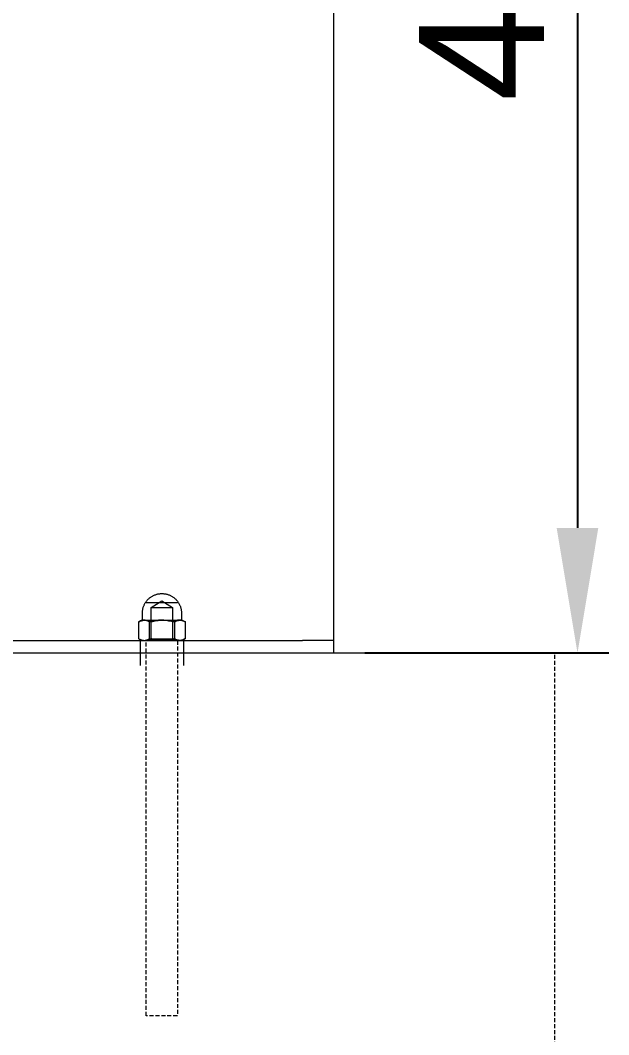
# Model space of a CAD drawing. Header units: millimetres. Extents: x -402 to 3954, y -41 to 3282.
# Drawn here: x 3623 to 3811.4, y 2354.9 to 2679.4 of the extents above; entities that cross this region are included whole.
import ezdxf

# ---------------------------------------------------------------- set-up
doc = ezdxf.new("R2010")
doc.units = ezdxf.units.MM
doc.linetypes.add('HIDDEN', pattern=[1.905, 1.27, -0.635])
for name, color, linetype, lineweight in [('ZANO_R', 7, 'Continuous', 0), ('ZANO_R_przerywana', 7, 'HIDDEN', 0), ('ZANO_W', 1, 'Continuous', 0)]:
    doc.layers.add(name, color=color, linetype=linetype, lineweight=lineweight)
doc.styles.add('Arial', font='arial.ttf')
doc.styles.get("Standard").update_dxf_attribs({"font": 'ARIALUNI.TTF'})
doc.dimstyles.new('pl i ang', dxfattribs={"dimtxt": 50, "dimasz": 50, "dimexe": 1.25, "dimexo": 0.625, "dimgap": 10, "dimtad": 1, "dimtoh": 1, "dimtxsty": 'Standard', "dimcen": 2.5, "dimclrd": 1, "dimclre": 1, "dimclrt": 1, "dimadec": 0, "dimazin": 0, "dimtfac": 1, "dimtmove": 0, "dimatfit": 3, "dimfxl": 1, "dimarcsym": 1})

# ---------------------------------------------------------------- blocks, each defined once
blk = doc.blocks.new('*D411')
at = {"layer": 'ZANO_W', "color": 1, "lineweight": -2}
for p, q in [((3728.33, 2923.04), (3811.37, 2923.04)), ((3801.37, 2883.04), (3801.37, 2517.04)), ((3733.33, 2477.04), (3811.37, 2477.04))]:
    blk.add_line(p, q, dxfattribs=at)
at = {"layer": 'ZANO_W', "color": 1}
for points in [[(3808.03, 2883.04), (3794.7, 2883.04), (3801.37, 2923.04)], [(3794.7, 2517.04), (3808.03, 2517.04), (3801.37, 2477.04)]]:
    blk.add_solid(points, dxfattribs=at)
at = {"layer": 'ZANO_W', "color": 1, "insert": (3770.94, 2700.04), "char_height": 40, "attachment_point": 5, "rotation": 90, "style": 'Arial'}
blk.add_mtext('446', dxfattribs=at)

msp = doc.modelspace()

# ---------------------------------------------------------------- linework, layer by layer
at = {"layer": 'ZANO_R'}
for p, q in [((3723.33, 2481.04), (3723.33, 2875.04)), ((3664.9, 2495.02), (3665.08, 2495.13)), ((3665.08, 2495.13), (3665.27, 2495.24)), ((3665.27, 2495.24), (3665.46, 2495.34)), ((3665.46, 2495.34), (3665.65, 2495.44)), ((3665.65, 2495.44), (3665.84, 2495.52)), ((3665.84, 2495.52), (3666.04, 2495.61)), ((3666.04, 2495.61), (3666.24, 2495.68)), ((3666.24, 2495.68), (3666.44, 2495.75)), ((3666.44, 2495.75), (3666.65, 2495.81)), ((3666.65, 2495.81), (3666.85, 2495.86)), ((3666.85, 2495.86), (3667.06, 2495.91)), ((3667.06, 2495.91), (3667.27, 2495.95)), ((3667.27, 2495.95), (3667.48, 2495.98)), ((3667.48, 2495.98), (3667.69, 2496.01)), ((3667.69, 2496.01), (3667.91, 2496.03)), ((3667.91, 2496.03), (3668.12, 2496.04)), ((3668.12, 2496.04), (3668.33, 2496.04)), ((3668.33, 2496.04), (3668.55, 2496.04)), ((3668.55, 2496.04), (3668.76, 2496.03)), ((3668.76, 2496.03), (3668.97, 2496.01)), ((3668.97, 2496.01), (3669.18, 2495.98)), ((3669.18, 2495.98), (3669.39, 2495.95)), ((3669.39, 2495.95), (3669.6, 2495.91)), ((3669.6, 2495.91), (3669.81, 2495.86)), ((3669.81, 2495.86), (3670.02, 2495.81)), ((3670.02, 2495.81), (3670.22, 2495.75)), ((3670.22, 2495.75), (3670.43, 2495.68)), ((3670.43, 2495.68), (3670.62, 2495.61)), ((3670.62, 2495.61), (3670.82, 2495.52)), ((3670.82, 2495.52), (3671.02, 2495.44)), ((3671.02, 2495.44), (3671.21, 2495.34)), ((3671.21, 2495.34), (3671.4, 2495.24)), ((3671.4, 2495.24), (3671.58, 2495.13)), ((3671.58, 2495.13), (3671.76, 2495.02)), ((3662.37, 2491.68), (3662.44, 2491.88)), ((3662.44, 2491.88), (3662.52, 2492.08)), ((3662.52, 2492.08), (3662.6, 2492.28)), ((3662.6, 2492.28), (3662.69, 2492.48)), ((3662.69, 2492.48), (3662.78, 2492.67)), ((3662.78, 2492.67), (3662.88, 2492.85)), ((3662.88, 2492.85), (3662.99, 2493.04)), ((3662.99, 2493.04), (3663.11, 2493.22)), ((3663.11, 2493.22), (3663.23, 2493.4)), ((3663.23, 2493.4), (3663.35, 2493.57)), ((3663.33, 2493.21), (3673.33, 2493.21)), ((3663.35, 2493.57), (3663.48, 2493.74)), ((3663.48, 2493.74), (3663.62, 2493.9)), ((3663.62, 2493.9), (3663.76, 2494.06)), ((3663.76, 2494.06), (3663.91, 2494.21)), ((3663.91, 2494.21), (3664.07, 2494.36)), ((3664.07, 2494.36), (3664.22, 2494.5)), ((3664.22, 2494.5), (3664.39, 2494.64)), ((3664.39, 2494.64), (3664.56, 2494.77)), ((3664.56, 2494.77), (3664.73, 2494.9)), ((3664.73, 2494.9), (3664.9, 2495.02)), ((3664.93, 2491.64), (3668.33, 2493.68)), ((3668.33, 2493.68), (3671.73, 2491.64)), ((3671.76, 2495.02), (3671.94, 2494.9)), ((3671.94, 2494.9), (3672.11, 2494.77)), ((3672.11, 2494.77), (3672.28, 2494.64)), ((3672.28, 2494.64), (3672.44, 2494.5)), ((3672.44, 2494.5), (3672.6, 2494.36)), ((3672.6, 2494.36), (3672.75, 2494.21)), ((3672.75, 2494.21), (3672.9, 2494.06)), ((3672.9, 2494.06), (3673.04, 2493.9)), ((3673.04, 2493.9), (3673.18, 2493.74)), ((3673.18, 2493.74), (3673.31, 2493.57)), ((3673.31, 2493.57), (3673.44, 2493.4)), ((3673.44, 2493.4), (3673.56, 2493.22)), ((3673.56, 2493.22), (3673.67, 2493.04)), ((3673.67, 2493.04), (3673.78, 2492.85)), ((3673.78, 2492.85), (3673.88, 2492.67)), ((3673.88, 2492.67), (3673.98, 2492.48)), ((3673.98, 2492.48), (3674.06, 2492.28)), ((3674.06, 2492.28), (3674.15, 2492.08)), ((3674.15, 2492.08), (3674.22, 2491.88)), ((3674.22, 2491.88), (3674.29, 2491.68)), ((3662.08, 2489.79), (3662.09, 2490)), ((3662.08, 2487.66), (3662.08, 2489.79)), ((3662.09, 2490), (3662.1, 2490.22)), ((3662.1, 2490.22), (3662.11, 2490.43)), ((3662.11, 2490.43), (3662.14, 2490.64)), ((3662.14, 2490.64), (3662.17, 2490.85)), ((3662.17, 2490.85), (3662.21, 2491.06)), ((3662.21, 2491.06), (3662.26, 2491.27)), ((3662.26, 2491.27), (3662.31, 2491.48)), ((3662.31, 2491.48), (3662.37, 2491.68)), ((3664.93, 2491.64), (3664.93, 2491.64)), ((3664.93, 2481.49), (3664.93, 2491.64)), ((3664.93, 2491.64), (3671.21, 2491.64)), ((3671.21, 2491.64), (3671.73, 2491.64)), ((3671.73, 2491.64), (3671.73, 2481.49)), ((3674.29, 2491.68), (3674.35, 2491.48)), ((3674.35, 2491.48), (3674.4, 2491.27)), ((3674.4, 2491.27), (3674.45, 2491.06)), ((3674.45, 2491.06), (3674.49, 2490.85)), ((3674.49, 2490.85), (3674.52, 2490.64)), ((3674.52, 2490.64), (3674.55, 2490.43)), ((3674.55, 2490.43), (3674.57, 2490.22)), ((3674.57, 2490.22), (3674.58, 2490)), ((3674.58, 2490), (3674.58, 2489.79)), ((3674.58, 2489.79), (3674.58, 2487.66)), ((3660.83, 2486.96), (3660.96, 2487.03)), ((3660.92, 2487.02), (3660.83, 2486.96)), ((3660.83, 2486.96), (3660.83, 2481.62)), ((3661.02, 2487.08), (3660.92, 2487.02)), ((3660.96, 2487.03), (3661.09, 2487.1)), ((3661.11, 2487.13), (3661.02, 2487.08)), ((3661.05, 2487.09), (3661.83, 2487.54)), ((3661.09, 2487.1), (3661.22, 2487.16)), ((3661.21, 2487.18), (3661.11, 2487.13)), ((3661.31, 2487.23), (3661.21, 2487.18)), ((3661.22, 2487.16), (3661.36, 2487.22)), ((3661.41, 2487.28), (3661.31, 2487.23)), ((3661.36, 2487.22), (3661.49, 2487.28)), ((3661.51, 2487.32), (3661.41, 2487.28)), ((3661.49, 2487.28), (3661.63, 2487.32)), ((3661.61, 2487.36), (3661.51, 2487.32)), ((3661.72, 2487.39), (3661.61, 2487.36)), ((3661.63, 2487.32), (3661.77, 2487.37)), ((3661.82, 2487.42), (3661.72, 2487.39)), ((3661.77, 2487.37), (3661.91, 2487.41)), ((3661.93, 2487.45), (3661.82, 2487.42)), ((3661.83, 2487.54), (3661.83, 2487.54)), ((3661.83, 2487.54), (3661.83, 2487.54)), ((3661.83, 2487.54), (3661.83, 2487.54)), ((3661.83, 2487.54), (3661.83, 2487.54)), ((3661.83, 2487.54), (3661.83, 2487.54)), ((3661.83, 2487.54), (3661.84, 2487.54)), ((3661.84, 2487.54), (3661.87, 2487.54)), ((3661.87, 2487.54), (3662.01, 2487.54)), ((3661.91, 2487.41), (3662.05, 2487.44)), ((3662.03, 2487.47), (3661.93, 2487.45)), ((3661.97, 2487.54), (3661.98, 2487.54)), ((3661.98, 2487.54), (3661.98, 2487.54)), ((3661.98, 2487.54), (3661.98, 2487.54)), ((3661.98, 2487.54), (3661.99, 2487.54)), ((3661.99, 2487.54), (3661.99, 2487.55)), ((3661.99, 2487.55), (3662, 2487.55)), ((3662, 2487.55), (3662, 2487.55)), ((3662, 2487.55), (3662, 2487.55)), ((3662, 2487.55), (3662.01, 2487.55)), ((3662.01, 2487.55), (3662.01, 2487.55)), ((3662.01, 2487.55), (3662.02, 2487.55)), ((3662.01, 2487.54), (3662.53, 2487.54)), ((3662.02, 2487.55), (3662.02, 2487.56)), ((3662.02, 2487.56), (3662.02, 2487.56)), ((3662.02, 2487.56), (3662.03, 2487.56)), ((3662.03, 2487.56), (3662.04, 2487.57)), ((3662.03, 2487.56), (3662.03, 2487.56)), ((3662.03, 2487.56), (3662.03, 2487.56)), ((3662.14, 2487.5), (3662.03, 2487.47)), ((3662.04, 2487.57), (3662.05, 2487.58)), ((3662.04, 2487.57), (3662.04, 2487.57)), ((3662.04, 2487.57), (3662.04, 2487.57)), ((3662.05, 2487.58), (3662.06, 2487.59)), ((3662.05, 2487.58), (3662.05, 2487.58)), ((3662.05, 2487.58), (3662.05, 2487.58)), ((3662.05, 2487.58), (3662.05, 2487.58)), ((3662.05, 2487.44), (3662.2, 2487.47)), ((3662.06, 2487.59), (3662.06, 2487.6)), ((3662.06, 2487.6), (3662.07, 2487.6)), ((3662.06, 2487.59), (3662.06, 2487.59)), ((3662.06, 2487.59), (3662.06, 2487.59)), ((3662.07, 2487.61), (3662.07, 2487.62)), ((3662.07, 2487.62), (3662.07, 2487.62)), ((3662.07, 2487.62), (3662.08, 2487.62)), ((3662.07, 2487.6), (3662.07, 2487.61)), ((3662.07, 2487.61), (3662.07, 2487.61)), ((3662.07, 2487.61), (3662.07, 2487.61)), ((3662.08, 2487.65), (3662.08, 2487.66)), ((3662.08, 2487.66), (3662.08, 2487.66)), ((3662.08, 2487.64), (3662.08, 2487.65)), ((3662.08, 2487.65), (3662.08, 2487.65)), ((3662.08, 2487.63), (3662.08, 2487.64)), ((3662.08, 2487.64), (3662.08, 2487.64)), ((3662.08, 2487.64), (3662.08, 2487.64)), ((3662.08, 2487.62), (3662.08, 2487.63)), ((3662.08, 2487.63), (3662.08, 2487.63)), ((3662.25, 2487.51), (3662.14, 2487.5)), ((3662.2, 2487.47), (3662.34, 2487.5)), ((3662.36, 2487.53), (3662.25, 2487.51)), ((3662.34, 2487.5), (3662.49, 2487.52)), ((3662.47, 2487.54), (3662.36, 2487.53)), ((3662.58, 2487.54), (3662.47, 2487.54)), ((3662.49, 2487.52), (3662.63, 2487.53)), ((3662.69, 2487.54), (3662.58, 2487.54)), ((3662.63, 2487.53), (3662.78, 2487.54)), ((3662.63, 2487.54), (3667.94, 2487.54)), ((3662.8, 2487.53), (3662.69, 2487.54)), ((3662.91, 2487.51), (3662.8, 2487.53)), ((3662.89, 2487.54), (3663.04, 2487.53)), ((3663.01, 2487.5), (3662.91, 2487.51)), ((3663.12, 2487.47), (3663.01, 2487.5)), ((3663.04, 2487.53), (3663.18, 2487.52)), ((3663.23, 2487.45), (3663.12, 2487.47)), ((3663.18, 2487.52), (3663.33, 2487.5)), ((3663.33, 2487.42), (3663.23, 2487.45)), ((3663.33, 2487.5), (3663.47, 2487.47)), ((3663.44, 2487.39), (3663.33, 2487.42)), ((3663.54, 2487.36), (3663.44, 2487.39)), ((3663.47, 2487.47), (3663.62, 2487.44)), ((3663.65, 2487.32), (3663.54, 2487.36)), ((3663.62, 2487.44), (3663.76, 2487.41)), ((3663.75, 2487.28), (3663.65, 2487.32)), ((3663.85, 2487.23), (3663.75, 2487.28)), ((3663.76, 2487.41), (3663.9, 2487.37)), ((3663.95, 2487.18), (3663.85, 2487.23)), ((3663.9, 2487.37), (3664.04, 2487.33)), ((3664.04, 2487.13), (3663.95, 2487.18)), ((3664.04, 2487.33), (3664.18, 2487.28)), ((3664.14, 2487.08), (3664.04, 2487.13)), ((3664.23, 2487.02), (3664.14, 2487.08)), ((3664.18, 2487.28), (3664.32, 2487.22)), ((3664.32, 2486.96), (3664.23, 2487.02)), ((3664.32, 2487.22), (3664.45, 2487.16)), ((3664.73, 2487.08), (3664.32, 2486.96)), ((3664.32, 2481.62), (3664.32, 2486.96)), ((3664.45, 2487.16), (3664.58, 2487.1)), ((3664.58, 2487.1), (3664.71, 2487.03)), ((3664.71, 2487.03), (3664.84, 2486.96)), ((3665.14, 2487.18), (3664.73, 2487.08)), ((3664.84, 2486.96), (3665.29, 2487.09)), ((3664.84, 2481.62), (3664.84, 2486.96)), ((3665.55, 2487.27), (3665.14, 2487.18)), ((3665.29, 2487.09), (3665.73, 2487.2)), ((3665.97, 2487.35), (3665.55, 2487.27)), ((3665.73, 2487.2), (3666.19, 2487.3)), ((3666.39, 2487.42), (3665.97, 2487.35)), ((3666.19, 2487.3), (3666.64, 2487.38)), ((3666.81, 2487.47), (3666.39, 2487.42)), ((3666.64, 2487.38), (3667.1, 2487.44)), ((3667.23, 2487.51), (3666.81, 2487.47)), ((3667.1, 2487.44), (3667.56, 2487.49)), ((3667.65, 2487.53), (3667.23, 2487.51)), ((3667.56, 2487.49), (3668.02, 2487.52)), ((3668.07, 2487.54), (3667.65, 2487.53)), ((3668.02, 2487.52), (3668.48, 2487.54)), ((3668.5, 2487.53), (3668.07, 2487.54)), ((3668.17, 2487.54), (3673.77, 2487.54)), ((3668.92, 2487.51), (3668.5, 2487.53)), ((3668.69, 2487.54), (3669.16, 2487.52)), ((3668.72, 2487.54), (3668.83, 2487.54)), ((3669.34, 2487.47), (3668.92, 2487.51)), ((3669.16, 2487.52), (3669.62, 2487.49)), ((3669.76, 2487.42), (3669.34, 2487.47)), ((3669.62, 2487.49), (3670.08, 2487.44)), ((3670.18, 2487.35), (3669.76, 2487.42)), ((3670.08, 2487.44), (3670.54, 2487.38)), ((3670.59, 2487.27), (3670.18, 2487.35)), ((3670.54, 2487.38), (3670.99, 2487.3)), ((3671.01, 2487.18), (3670.59, 2487.27)), ((3670.99, 2487.3), (3671.45, 2487.2)), ((3671.42, 2487.08), (3671.01, 2487.18)), ((3671.82, 2486.96), (3671.42, 2487.08)), ((3671.45, 2487.2), (3671.9, 2487.09)), ((3671.94, 2487.03), (3671.82, 2486.96)), ((3671.82, 2481.62), (3671.82, 2486.96)), ((3671.9, 2487.09), (3672.34, 2486.96)), ((3672.07, 2487.1), (3671.94, 2487.03)), ((3672.2, 2487.16), (3672.07, 2487.1)), ((3672.32, 2487.21), (3672.2, 2487.16)), ((3672.45, 2487.27), (3672.32, 2487.21)), ((3672.34, 2486.96), (3672.44, 2487.02)), ((3672.34, 2486.96), (3672.34, 2481.62)), ((3672.44, 2487.02), (3672.53, 2487.08)), ((3672.59, 2487.31), (3672.45, 2487.27)), ((3672.53, 2487.08), (3672.63, 2487.14)), ((3672.72, 2487.36), (3672.59, 2487.31)), ((3672.63, 2487.14), (3672.73, 2487.19)), ((3672.86, 2487.4), (3672.72, 2487.36)), ((3672.73, 2487.19), (3672.83, 2487.24)), ((3672.83, 2487.24), (3672.94, 2487.29)), ((3672.99, 2487.43), (3672.86, 2487.4)), ((3672.94, 2487.29), (3673.04, 2487.33)), ((3673.13, 2487.46), (3672.99, 2487.43)), ((3673.04, 2487.33), (3673.15, 2487.37)), ((3673.27, 2487.49), (3673.13, 2487.46)), ((3673.15, 2487.37), (3673.26, 2487.4)), ((3673.26, 2487.4), (3673.37, 2487.43)), ((3673.41, 2487.51), (3673.27, 2487.49)), ((3673.37, 2487.43), (3673.48, 2487.46)), ((3673.55, 2487.52), (3673.41, 2487.51)), ((3673.48, 2487.46), (3673.59, 2487.48)), ((3673.69, 2487.53), (3673.55, 2487.52)), ((3673.59, 2487.48), (3673.7, 2487.5)), ((3673.83, 2487.54), (3673.69, 2487.53)), ((3673.7, 2487.5), (3673.81, 2487.52)), ((3673.81, 2487.52), (3673.93, 2487.53)), ((3673.97, 2487.53), (3673.83, 2487.54)), ((3673.88, 2487.54), (3674.83, 2487.54)), ((3673.93, 2487.53), (3674.04, 2487.54)), ((3674.11, 2487.52), (3673.97, 2487.53)), ((3674.25, 2487.51), (3674.11, 2487.52)), ((3674.13, 2487.54), (3674.24, 2487.53)), ((3674.24, 2487.53), (3674.34, 2487.52)), ((3674.39, 2487.49), (3674.25, 2487.51)), ((3674.34, 2487.52), (3674.45, 2487.51)), ((3674.52, 2487.46), (3674.39, 2487.49)), ((3674.45, 2487.51), (3674.55, 2487.49)), ((3674.66, 2487.43), (3674.52, 2487.46)), ((3674.55, 2487.49), (3674.65, 2487.47)), ((3674.58, 2487.66), (3674.58, 2487.66)), ((3674.58, 2487.66), (3674.58, 2487.65)), ((3674.58, 2487.65), (3674.58, 2487.65)), ((3674.58, 2487.65), (3674.58, 2487.64)), ((3674.58, 2487.64), (3674.58, 2487.64)), ((3674.58, 2487.64), (3674.58, 2487.64)), ((3674.58, 2487.64), (3674.59, 2487.63)), ((3674.59, 2487.63), (3674.59, 2487.63)), ((3674.59, 2487.63), (3674.59, 2487.62)), ((3674.59, 2487.62), (3674.59, 2487.62)), ((3674.59, 2487.62), (3674.59, 2487.62)), ((3674.59, 2487.62), (3674.59, 2487.61)), ((3674.59, 2487.61), (3674.59, 2487.61)), ((3674.59, 2487.61), (3674.6, 2487.61)), ((3674.6, 2487.61), (3674.6, 2487.6)), ((3674.6, 2487.6), (3674.6, 2487.6)), ((3674.6, 2487.6), (3674.6, 2487.59)), ((3674.6, 2487.59), (3674.6, 2487.59)), ((3674.6, 2487.59), (3674.61, 2487.59)), ((3674.61, 2487.59), (3674.61, 2487.58)), ((3674.61, 2487.58), (3674.61, 2487.58)), ((3674.61, 2487.58), (3674.62, 2487.58)), ((3674.62, 2487.58), (3674.62, 2487.58)), ((3674.62, 2487.58), (3674.62, 2487.57)), ((3674.62, 2487.57), (3674.62, 2487.57)), ((3674.62, 2487.57), (3674.63, 2487.57)), ((3674.63, 2487.57), (3674.63, 2487.56)), ((3674.63, 2487.56), (3674.63, 2487.56)), ((3674.63, 2487.56), (3674.64, 2487.56)), ((3674.64, 2487.56), (3674.64, 2487.56)), ((3674.64, 2487.56), (3674.65, 2487.56)), ((3674.65, 2487.56), (3674.65, 2487.55)), ((3674.65, 2487.55), (3674.65, 2487.55)), ((3674.65, 2487.55), (3674.66, 2487.55)), ((3674.65, 2487.47), (3674.75, 2487.45)), ((3674.66, 2487.55), (3674.66, 2487.55)), ((3674.66, 2487.55), (3674.66, 2487.55)), ((3674.66, 2487.55), (3674.67, 2487.55)), ((3674.8, 2487.4), (3674.66, 2487.43)), ((3674.67, 2487.55), (3674.69, 2487.54)), ((3674.67, 2487.55), (3674.67, 2487.55)), ((3674.67, 2487.55), (3674.68, 2487.54)), ((3674.68, 2487.54), (3674.68, 2487.54)), ((3674.68, 2487.54), (3674.68, 2487.54)), ((3674.75, 2487.45), (3674.85, 2487.42)), ((3674.93, 2487.36), (3674.8, 2487.4)), ((3674.83, 2487.54), (3675.67, 2487.06)), ((3674.85, 2487.42), (3674.95, 2487.39)), ((3675.07, 2487.31), (3674.93, 2487.36)), ((3674.95, 2487.39), (3675.05, 2487.36)), ((3675.05, 2487.36), (3675.15, 2487.32)), ((3675.2, 2487.27), (3675.07, 2487.31)), ((3675.15, 2487.32), (3675.25, 2487.28)), ((3675.33, 2487.21), (3675.2, 2487.27)), ((3675.25, 2487.28), (3675.34, 2487.24)), ((3675.46, 2487.16), (3675.33, 2487.21)), ((3675.34, 2487.24), (3675.44, 2487.19)), ((3675.44, 2487.19), (3675.53, 2487.14)), ((3675.58, 2487.1), (3675.46, 2487.16)), ((3675.53, 2487.14), (3675.62, 2487.09)), ((3675.71, 2487.03), (3675.58, 2487.1)), ((3675.67, 2487.06), (3675.83, 2486.96)), ((3675.83, 2486.96), (3675.71, 2487.03)), ((3675.83, 2481.62), (3675.83, 2486.96)), ((3283.33, 2481.04), (3713.33, 2481.04)), ((3660.83, 2481.62), (3660.96, 2481.55)), ((3660.83, 2481.62), (3660.93, 2481.56)), ((3660.93, 2481.56), (3661.02, 2481.5)), ((3660.96, 2481.55), (3661.09, 2481.48)), ((3661.02, 2481.5), (3661.12, 2481.44)), ((3661.83, 2481.04), (3661.05, 2481.49)), ((3661.09, 2481.48), (3661.22, 2481.42)), ((3661.12, 2481.44), (3661.22, 2481.39)), ((3661.22, 2481.42), (3661.36, 2481.36)), ((3661.22, 2481.39), (3661.33, 2481.34)), ((3661.33, 2481.34), (3661.43, 2481.3)), ((3661.33, 2481.04), (3661.33, 2473.04)), ((3661.36, 2481.36), (3661.49, 2481.31)), ((3661.43, 2481.3), (3661.54, 2481.25)), ((3661.49, 2481.31), (3661.63, 2481.26)), ((3661.54, 2481.25), (3661.64, 2481.22)), ((3661.63, 2481.26), (3661.77, 2481.21)), ((3661.64, 2481.22), (3661.75, 2481.18)), ((3661.75, 2481.18), (3661.86, 2481.15)), ((3661.77, 2481.21), (3661.91, 2481.17)), ((3661.86, 2481.15), (3661.97, 2481.12)), ((3661.91, 2481.17), (3662.05, 2481.14)), ((3661.97, 2481.12), (3662.08, 2481.1)), ((3662.05, 2481.14), (3662.2, 2481.11)), ((3662.08, 2481.1), (3662.19, 2481.08)), ((3662.19, 2481.08), (3662.31, 2481.06)), ((3662.2, 2481.11), (3662.34, 2481.09)), ((3662.31, 2481.06), (3662.42, 2481.05)), ((3662.34, 2481.09), (3662.49, 2481.07)), ((3662.42, 2481.05), (3662.53, 2481.04)), ((3662.47, 2481.04), (3662.53, 2481.04)), ((3662.49, 2481.07), (3662.63, 2481.05)), ((3662.63, 2481.05), (3662.78, 2481.04)), ((3662.63, 2481.04), (3662.74, 2481.05)), ((3662.63, 2481.04), (3662.69, 2481.04)), ((3662.74, 2481.05), (3662.85, 2481.06)), ((3662.85, 2481.06), (3662.96, 2481.08)), ((3662.89, 2481.04), (3663.04, 2481.05)), ((3662.89, 2481.04), (3662.96, 2481.04)), ((3662.96, 2481.08), (3663.08, 2481.1)), ((3663.04, 2481.05), (3663.18, 2481.07)), ((3663.08, 2481.1), (3663.19, 2481.12)), ((3663.18, 2481.07), (3663.33, 2481.09)), ((3663.19, 2481.12), (3663.3, 2481.15)), ((3663.3, 2481.15), (3663.41, 2481.18)), ((3663.33, 2481.09), (3663.47, 2481.11)), ((3673.23, 2480.97), (3663.33, 2480.97)), ((3663.41, 2481.18), (3663.51, 2481.22)), ((3663.47, 2481.11), (3663.62, 2481.14)), ((3663.51, 2481.22), (3663.62, 2481.26)), ((3663.62, 2481.26), (3663.73, 2481.3)), ((3663.62, 2481.14), (3663.76, 2481.17)), ((3663.73, 2481.3), (3663.83, 2481.34)), ((3663.76, 2481.17), (3663.9, 2481.21)), ((3663.83, 2481.34), (3663.93, 2481.39)), ((3663.9, 2481.21), (3664.04, 2481.26)), ((3663.93, 2481.39), (3664.03, 2481.44)), ((3664.03, 2481.44), (3664.13, 2481.5)), ((3664.04, 2481.26), (3664.18, 2481.31)), ((3664.13, 2481.5), (3664.23, 2481.56)), ((3664.18, 2481.31), (3664.32, 2481.36)), ((3664.23, 2481.56), (3664.32, 2481.62)), ((3664.32, 2481.62), (3664.77, 2481.49)), ((3664.32, 2481.36), (3664.45, 2481.42)), ((3664.33, 2481.07), (3664.93, 2481.49)), ((3664.33, 2481.04), (3664.33, 2481.07)), ((3671.71, 2481.07), (3664.33, 2481.07)), ((3664.45, 2481.42), (3664.58, 2481.48)), ((3664.58, 2481.48), (3664.71, 2481.55)), ((3664.71, 2481.55), (3664.84, 2481.62)), ((3664.77, 2481.49), (3665.22, 2481.38)), ((3665.29, 2481.49), (3664.84, 2481.62)), ((3671.21, 2481.49), (3664.93, 2481.49)), ((3665.22, 2481.38), (3665.68, 2481.29)), ((3665.74, 2481.38), (3665.29, 2481.49)), ((3665.68, 2481.29), (3666.13, 2481.2)), ((3666.19, 2481.29), (3665.74, 2481.38)), ((3666.13, 2481.2), (3666.6, 2481.14)), ((3666.65, 2481.21), (3666.19, 2481.29)), ((3666.6, 2481.14), (3667.06, 2481.09)), ((3667.11, 2481.14), (3666.65, 2481.21)), ((3667.06, 2481.09), (3667.52, 2481.06)), ((3667.57, 2481.09), (3667.11, 2481.14)), ((3667.52, 2481.06), (3667.99, 2481.04)), ((3668.03, 2481.06), (3667.57, 2481.09)), ((3667.83, 2481.04), (3667.96, 2481.04)), ((3667.88, 2481.06), (3667.86, 2481.07)), ((3668.5, 2481.04), (3668.03, 2481.06)), ((3668.09, 2481.04), (3668.51, 2481.05)), ((3668.17, 2481.04), (3668.31, 2481.04)), ((3668.47, 2481.04), (3668.35, 2481.04)), ((3668.51, 2481.05), (3668.93, 2481.08)), ((3669.16, 2481.06), (3668.7, 2481.04)), ((3668.93, 2481.08), (3669.35, 2481.12)), ((3669.62, 2481.09), (3669.16, 2481.06)), ((3669.35, 2481.12), (3669.77, 2481.17)), ((3670.08, 2481.14), (3669.62, 2481.09)), ((3669.77, 2481.17), (3670.18, 2481.23)), ((3670.54, 2481.21), (3670.08, 2481.14)), ((3670.18, 2481.23), (3670.6, 2481.31)), ((3671, 2481.29), (3670.54, 2481.21)), ((3670.6, 2481.31), (3671.01, 2481.4)), ((3671.45, 2481.38), (3671, 2481.29)), ((3671.01, 2481.4), (3671.42, 2481.51)), ((3671.6, 2481.49), (3671.21, 2481.49)), ((3671.42, 2481.51), (3671.82, 2481.62)), ((3671.9, 2481.5), (3671.45, 2481.38)), ((3671.7, 2481.49), (3671.6, 2481.49)), ((3671.73, 2481.49), (3671.7, 2481.49)), ((3672.17, 2481.07), (3671.71, 2481.07)), ((3671.73, 2481.49), (3672.33, 2481.07)), ((3671.73, 2481.49), (3671.73, 2481.49)), ((3671.73, 2481.49), (3671.73, 2481.49)), ((3671.73, 2481.49), (3671.73, 2481.49)), ((3671.73, 2481.49), (3671.73, 2481.49)), ((3671.73, 2481.49), (3671.73, 2481.49)), ((3671.73, 2481.49), (3671.73, 2481.49)), ((3671.82, 2481.62), (3671.95, 2481.55)), ((3672.34, 2481.62), (3671.9, 2481.5)), ((3671.95, 2481.55), (3672.08, 2481.48)), ((3672.08, 2481.48), (3672.21, 2481.42)), ((3672.29, 2481.07), (3672.17, 2481.07)), ((3672.21, 2481.42), (3672.35, 2481.36)), ((3672.32, 2481.07), (3672.29, 2481.07)), ((3672.33, 2481.07), (3672.32, 2481.07)), ((3672.33, 2481.07), (3672.33, 2481.04)), ((3672.33, 2481.07), (3672.33, 2481.07)), ((3672.33, 2481.07), (3672.33, 2481.07)), ((3672.33, 2481.07), (3672.33, 2481.07)), ((3672.33, 2481.07), (3672.33, 2481.07)), ((3672.33, 2481.07), (3672.33, 2481.07)), ((3672.44, 2481.56), (3672.34, 2481.62)), ((3672.35, 2481.36), (3672.48, 2481.31)), ((3672.53, 2481.5), (3672.44, 2481.56)), ((3672.48, 2481.31), (3672.62, 2481.26)), ((3672.63, 2481.44), (3672.53, 2481.5)), ((3672.62, 2481.26), (3672.76, 2481.21)), ((3672.73, 2481.39), (3672.63, 2481.44)), ((3672.83, 2481.34), (3672.73, 2481.39)), ((3672.76, 2481.21), (3672.9, 2481.17)), ((3672.94, 2481.3), (3672.83, 2481.34)), ((3672.9, 2481.17), (3673.05, 2481.14)), ((3673.04, 2481.26), (3672.94, 2481.3)), ((3673.15, 2481.22), (3673.04, 2481.26)), ((3673.05, 2481.14), (3673.19, 2481.11)), ((3673.26, 2481.18), (3673.15, 2481.22)), ((3673.19, 2481.11), (3673.33, 2481.09)), ((3673.31, 2480.97), (3673.23, 2480.97)), ((3673.37, 2481.15), (3673.26, 2481.18)), ((3673.33, 2480.97), (3673.31, 2480.97)), ((3673.33, 2481.09), (3673.48, 2481.07)), ((3673.33, 2480.97), (3673.33, 2480.97)), ((3673.33, 2480.97), (3673.33, 2480.97)), ((3673.33, 2480.97), (3673.33, 2480.97)), ((3673.33, 2480.97), (3673.33, 2480.97)), ((3673.33, 2480.97), (3673.33, 2480.97)), ((3673.33, 2480.97), (3673.33, 2480.97)), ((3673.33, 2480.97), (3673.33, 2480.97)), ((3673.48, 2481.12), (3673.37, 2481.15)), ((3673.59, 2481.1), (3673.48, 2481.12)), ((3673.48, 2481.07), (3673.63, 2481.05)), ((3673.7, 2481.08), (3673.59, 2481.1)), ((3673.63, 2481.05), (3673.77, 2481.04)), ((3673.81, 2481.06), (3673.7, 2481.08)), ((3673.93, 2481.05), (3673.81, 2481.06)), ((3673.88, 2481.04), (3674.03, 2481.05)), ((3674.04, 2481.04), (3673.93, 2481.05)), ((3674.03, 2481.04), (3673.98, 2481.04)), ((3674.03, 2481.05), (3674.18, 2481.07)), ((3674.24, 2481.05), (3674.13, 2481.04)), ((3674.2, 2481.04), (3674.13, 2481.04)), ((3674.18, 2481.07), (3674.32, 2481.09)), ((3674.34, 2481.06), (3674.24, 2481.05)), ((3674.32, 2481.09), (3674.47, 2481.11)), ((3674.44, 2481.07), (3674.34, 2481.06)), ((3674.55, 2481.09), (3674.44, 2481.07)), ((3674.47, 2481.11), (3674.61, 2481.14)), ((3674.65, 2481.11), (3674.55, 2481.09)), ((3674.61, 2481.14), (3674.75, 2481.17)), ((3674.75, 2481.13), (3674.65, 2481.11)), ((3674.75, 2481.17), (3674.89, 2481.21)), ((3674.85, 2481.16), (3674.75, 2481.13)), ((3675.67, 2481.53), (3674.83, 2481.04)), ((3674.95, 2481.19), (3674.85, 2481.16)), ((3674.89, 2481.21), (3675.03, 2481.26)), ((3675.05, 2481.23), (3674.95, 2481.19)), ((3675.03, 2481.26), (3675.17, 2481.31)), ((3675.15, 2481.26), (3675.05, 2481.23)), ((3675.25, 2481.3), (3675.15, 2481.26)), ((3675.17, 2481.31), (3675.31, 2481.36)), ((3675.34, 2481.35), (3675.25, 2481.3)), ((3675.31, 2481.36), (3675.44, 2481.42)), ((3675.33, 2473.04), (3675.33, 2481.04)), ((3675.43, 2481.39), (3675.34, 2481.35)), ((3675.53, 2481.44), (3675.43, 2481.39)), ((3675.44, 2481.42), (3675.57, 2481.48)), ((3675.62, 2481.5), (3675.53, 2481.44)), ((3675.57, 2481.48), (3675.7, 2481.55)), ((3675.83, 2481.62), (3675.67, 2481.53)), ((3675.7, 2481.55), (3675.83, 2481.62)), ((3723.33, 2481.04), (3713.33, 2481.04)), ((3723.33, 2477.04), (3723.33, 2481.04)), ((3194.1, 2477.04), (3794.1, 2477.04))]:
    msp.add_line(p, q, dxfattribs=at)
at = {"layer": 'ZANO_R_przerywana'}
for p, q in [((3663.33, 2360.97), (3663.33, 2480.97)), ((3673.33, 2480.97), (3673.33, 2360.97)), ((3794.1, 2077.04), (3794.1, 2477.04)), ((3673.23, 2360.97), (3663.33, 2360.97)), ((3673.31, 2360.97), (3673.23, 2360.97)), ((3673.33, 2360.97), (3673.31, 2360.97)), ((3673.33, 2360.97), (3673.33, 2360.97)), ((3673.33, 2360.97), (3673.33, 2360.97)), ((3673.33, 2360.97), (3673.33, 2360.97)), ((3673.33, 2360.97), (3673.33, 2360.97)), ((3673.33, 2360.97), (3673.33, 2360.97)), ((3673.33, 2360.97), (3673.33, 2360.97)), ((3673.33, 2360.97), (3673.33, 2360.97))]:
    msp.add_line(p, q, dxfattribs=at)

# ---------------------------------------------------------------- dimensions: what is measured, and where the dimension line sits
at = {"layer": 'ZANO_W'}
dim = msp.add_linear_dim(base=(3801.37, 2477.04), p1=(3718.33, 2923.04), p2=(3723.33, 2477.04), angle=90, dimstyle='pl i ang', override={"dimtxt": 40, "dimasz": 40, "dimexe": 10, "dimexo": 10, "dimtoh": 0, "dimdec": 0, "dimtxsty": 'Arial', "dimtdec": 0, "dimtmove": 1}, dxfattribs=at)
dim.commit()
dim.dimension.update_dxf_attribs({"geometry": '*D411', "text_midpoint": (3770.94, 2700.04)})

doc.saveas('drawing.dxf')
